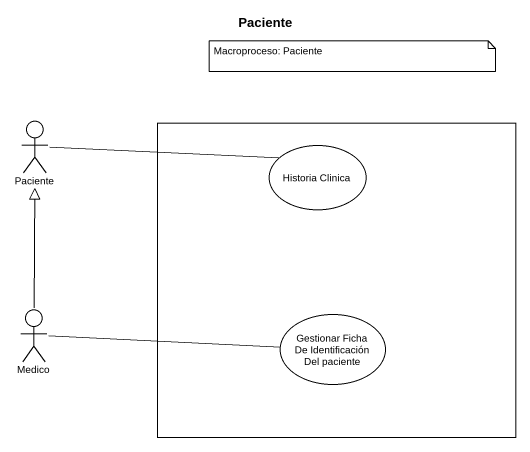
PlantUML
@startuml
title Paciente
actor Paciente
rectangle " " as rectangle1 {
  usecase "Historia Clinica" as Historia_Clinica
  usecase "Gestionar Ficha De Identificación Del paciente" as Gestionar_Ficha_De
}
actor Medico
Paciente -right- Historia_Clinica
Medico -up-|> Paciente
Medico -right- Gestionar_Ficha_De
note as N1
  Macroproceso: Paciente
end note
@enduml
